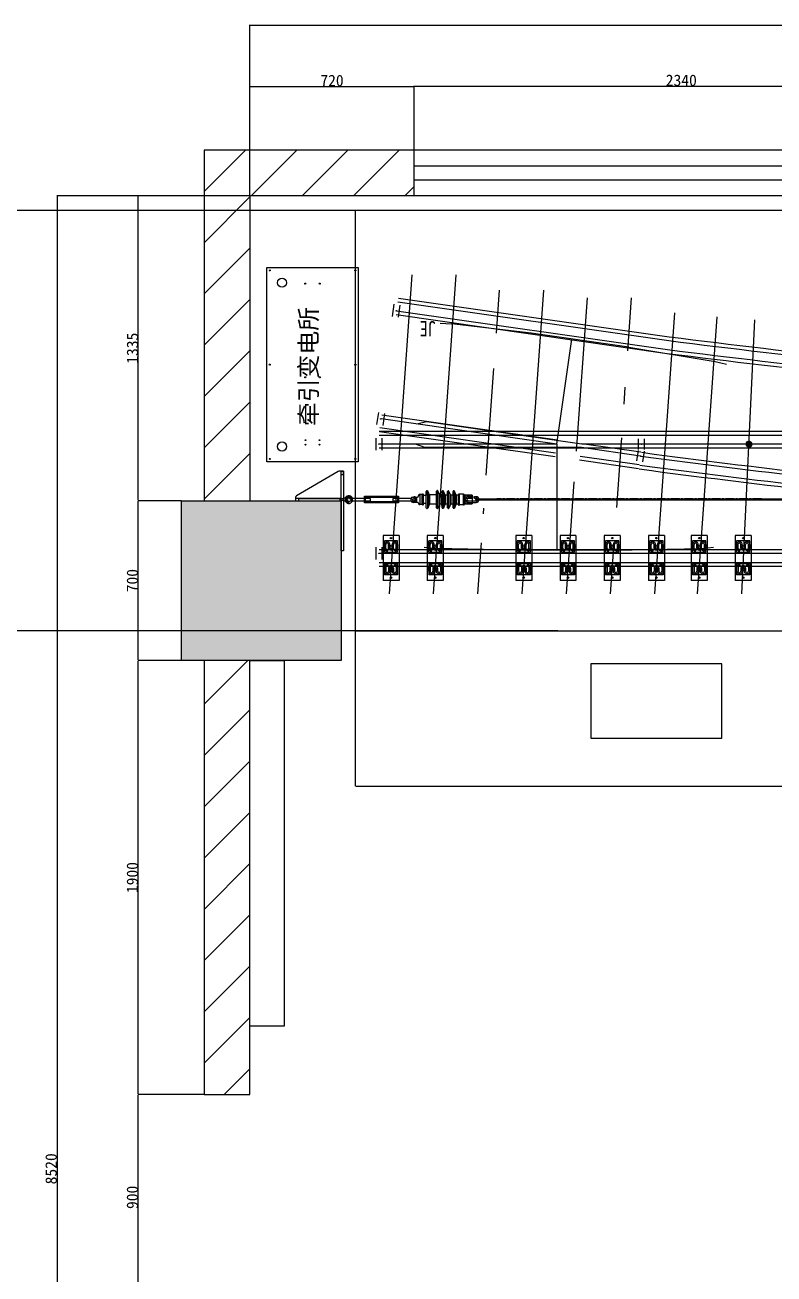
# Model space of a CAD drawing. Header units: millimetres. Extents: x 25083 to 52777, y 24772 to 45779.
# Drawn here: x 28232 to 31513, y 30313 to 35781 of the extents above; entities that cross this region are included whole.
import ezdxf

# ---------------------------------------------------------------- set-up
doc = ezdxf.new("R2010")
doc.units = ezdxf.units.MM
doc.linetypes.add('CENTER', pattern=[2, 1.25, -0.25, 0.25, -0.25])
doc.linetypes.add('HIDDEN', pattern=[9.525, 6.35, -3.175])
doc.layers.add('中心线层', color=3, linetype='CENTER', lineweight=25)
for name, color, linetype in [('小车', 7, 'Continuous'), ('粗实线', 1, 'Continuous'), ('英文', 7, 'Continuous')]:
    doc.layers.add(name, color=color, linetype=linetype)
doc.styles.add('aaa-1', font='', dxfattribs={"width": 0.8, "height": 200})
doc.styles.get("Standard").update_dxf_attribs({"font": ''})
doc.styles.add('标准', font='', dxfattribs={"width": 0.667})
doc.styles.get('aaa-1').set_extended_font_data('FangSong_GB2312')
doc.styles.get('Standard').set_extended_font_data('SimSun')
doc.styles.get('标准').set_extended_font_data('FangSong_GB2312')
doc.dimstyles.new('15', dxfattribs={"dimtxt": 15, "dimasz": 10, "dimexe": 2, "dimexo": 1, "dimgap": 1, "dimtad": 1, "dimdsep": 46, "dimtxsty": 'Standard', "dimcen": 2.5, "dimadec": 0, "dimazin": 0, "dimtfac": 1, "dimtmove": 2, "dimatfit": 3, "dimfxl": 1, "dimtolj": 1, "dimarcsym": 0})
doc.dimstyles.new('ISO-25', dxfattribs={"dimtxt": 2.5, "dimasz": 2.5, "dimexe": 1.25, "dimexo": 0.625, "dimtad": 1, "dimtxsty": 'Standard', "dimcen": 2.5, "dimadec": 0, "dimazin": 0, "dimtfac": 1, "dimtmove": 0, "dimatfit": 3, "dimfxl": 1, "dimarcsym": 0})
doc.dimstyles.new('标准', dxfattribs={"dimtxt": 35, "dimasz": 4, "dimexe": 2, "dimexo": 0, "dimtad": 1, "dimdec": 1, "dimzin": 9, "dimdsep": 46, "dimtxsty": '标准', "dimcen": 0, "dimdle": 6, "dimazin": 2, "dimtfac": 1, "dimtdec": 1, "dimtmove": 0, "dimatfit": 3, "dimfxl": 1, "dimtolj": 1, "dimtzin": 0, "dimarcsym": 0})
pattern_1 = [(225, (46330.5398, 35770.5748), (0.74835468, -0.74835468), []), (315, (46330.5398, 35770.5748), (0.74835468, 0.74835468), [])]

# ---------------------------------------------------------------- blocks, each defined once
blk = doc.blocks.new('A$C6E4F4F8B')
for p, q in [((0, 70), (197.2, 70)), ((0, 70), (0, 0)), ((40.2, 63.8), (57.5, 63.8)), ((57.5, 57.8), (40.2, 57.8)), ((62.1, 63.9), (62.1, 6.1)), ((135.1, 63.9), (135.1, 6.1)), ((157, 63.8), (139.7, 63.8)), ((139.7, 57.8), (157, 57.8)), ((197.2, 70), (197.2, 0)), ((0, 0), (197.2, 0)), ((54.1, 45.5), (40.2, 45.5)), ((54.1, 39.5), (40.2, 39.5)), ((54.1, 30.5), (40.2, 30.5)), ((54.1, 24.5), (40.2, 24.5)), ((57.5, 12.2), (40.2, 12.2)), ((40.2, 6.2), (57.5, 6.2)), ((62.5, 52.8), (62.5, 49.6)), ((68.5, 49.6), (62.5, 49.6)), ((62.5, 17.2), (62.5, 20.4)), ((68.5, 20.4), (62.5, 20.4)), ((68.5, 52.8), (68.5, 49.6)), ((68.5, 17.2), (68.5, 20.4)), ((128.7, 52.8), (128.7, 49.6)), ((128.7, 49.6), (134.7, 49.6)), ((128.7, 17.2), (128.7, 20.4)), ((128.7, 20.4), (134.7, 20.4)), ((134.7, 52.8), (134.7, 49.6)), ((134.7, 17.2), (134.7, 20.4)), ((139.7, 12.2), (157, 12.2)), ((157, 6.2), (139.7, 6.2)), ((143.1, 45.5), (157, 45.5)), ((143.1, 39.5), (157, 39.5)), ((143.1, 30.5), (157, 30.5)), ((143.1, 24.5), (157, 24.5))]:
    blk.add_line(p, q)
at = {"color": 1}
for p, q in [((64, 63.9), (24, 63.9)), ((24, 63.9), (24, 6.1)), ((74, 63.9), (24, 63.9)), ((24, 63.9), (24, 6.1)), ((123.2, 63.9), (173.2, 63.9)), ((133.2, 63.9), (173.2, 63.9)), ((173.2, 63.9), (173.2, 6.1)), ((173.2, 63.9), (173.2, 6.1)), ((64, 6.1), (24, 6.1)), ((74, 6.1), (24, 6.1)), ((123.2, 6.1), (173.2, 6.1)), ((133.2, 6.1), (173.2, 6.1))]:
    blk.add_line(p, q, dxfattribs=at)
at = {"color": 6, "ltscale": 15}
for p, q in [((74, 6.1), (74, 63.9)), ((123.2, 6.1), (123.2, 63.9))]:
    blk.add_line(p, q, dxfattribs=at)
for centre in [(12, 34.9), (185.2, 34.9), (185.2, 34.9)]:
    blk.add_circle(centre, 3.25)
for centre in [(47.3, 35), (47.3, 35), (149.9, 35), (149.9, 35)]:
    blk.add_circle(centre, 4.1, dxfattribs=at)
for centre, radius, start, end in [((39.8, 51.7), 12.2, 88.3056, 271.6944), ((39.8, 51.7), 6.16, 86.7014, 273.2986), ((57.5, 52.8), 11, 0, 90), ((57.5, 52.8), 4.97, 0, 90), ((139.7, 52.8), 11, 90, 180), ((139.7, 52.8), 4.97, 90, 180), ((157.4, 51.7), 12.2, 268.3056, 91.6944), ((157.4, 51.7), 6.16, 266.7014, 93.2986), ((39.8, 18.3), 12.2, 88.3056, 271.6944), ((39.8, 18.3), 6.16, 86.7014, 273.2986), ((54.1, 35), 4.5, 270, 90), ((57.5, 17.2), 11, 270, 0), ((57.5, 17.2), 4.97, 270, 0), ((139.7, 17.2), 11, 180, 270), ((139.7, 17.2), 4.97, 180, 270), ((143.1, 35), 4.5, 90, 270), ((157.4, 18.3), 12.2, 268.3056, 91.6944), ((157.4, 18.3), 6.16, 266.7014, 93.2986)]:
    blk.add_arc(centre, radius, start, end)
at = {"ltscale": 15}
for centre, start, end in [((54.1, 35), 270, 90), ((143.1, 35), 90, 270)]:
    blk.add_arc(centre, 10.5, start, end, dxfattribs=at)
blk = doc.blocks.new('*D725')
at = {"color": 0, "lineweight": -2}
for p, q in [((61615, 16426.9), (60769.9, 16426.9)), ((60771.2, 16424.4), (60771.2, 7909.4)), ((61615, 7906.9), (60769.9, 7906.9))]:
    blk.add_line(p, q, dxfattribs=at)
at = {"color": 0}
for points in [[(60771.6, 16424.4), (60770.8, 16424.4), (60771.2, 16426.9)], [(60770.8, 7909.4), (60771.6, 7909.4), (60771.2, 7906.9)]]:
    blk.add_solid(points, dxfattribs=at)
at = {"layer": 'DEFPOINTS', "color": 0}
for p in [(61615.6, 16426.9), (60771.2, 7906.9), (61615.6, 7906.9)]:
    blk.add_point(p, dxfattribs=at)
at = {"color": 0, "insert": (60745.3, 12166.9), "char_height": 50, "attachment_point": 5, "rotation": 90}
blk.add_mtext('8520', dxfattribs=at)
blk = doc.blocks.new('*D727')
at = {"color": 0, "lineweight": -2}
for p, q in [((61415, 12491.9), (61125.8, 12491.9)), ((61127.1, 11594.4), (61127.1, 12489.4)), ((61415, 11591.9), (61125.8, 11591.9))]:
    blk.add_line(p, q, dxfattribs=at)
at = {"color": 0}
for points in [[(61127.5, 12489.4), (61126.7, 12489.4), (61127.1, 12491.9)], [(61126.7, 11594.4), (61127.5, 11594.4), (61127.1, 11591.9)]]:
    blk.add_solid(points, dxfattribs=at)
at = {"layer": 'DEFPOINTS', "color": 0}
for p in [(61127.1, 12491.9), (61415.6, 12491.9), (61415.6, 11591.9)]:
    blk.add_point(p, dxfattribs=at)
at = {"color": 0, "insert": (61101.2, 12041.9), "char_height": 50, "attachment_point": 5, "rotation": 90}
blk.add_mtext('900', dxfattribs=at)
blk = doc.blocks.new('*D728')
at = {"color": 0, "lineweight": -2}
for p, q in [((61415, 14391.9), (61125.8, 14391.9)), ((61127.1, 12494.4), (61127.1, 14389.4)), ((61415, 12491.9), (61125.8, 12491.9))]:
    blk.add_line(p, q, dxfattribs=at)
at = {"color": 0}
for points in [[(61127.5, 14389.4), (61126.7, 14389.4), (61127.1, 14391.9)], [(61126.7, 12494.4), (61127.5, 12494.4), (61127.1, 12491.9)]]:
    blk.add_solid(points, dxfattribs=at)
at = {"layer": 'DEFPOINTS', "color": 0}
for p in [(61127.1, 14391.9), (61415.6, 14391.9), (61415.6, 12491.9)]:
    blk.add_point(p, dxfattribs=at)
at = {"color": 0, "insert": (61101.2, 13441.9), "char_height": 50, "attachment_point": 5, "rotation": 90}
blk.add_mtext('1900', dxfattribs=at)
blk = doc.blocks.new('*D729')
at = {"color": 0, "lineweight": -2}
for p, q in [((61315, 15091.9), (61125.8, 15091.9)), ((61127.1, 14394.4), (61127.1, 15089.4)), ((61315, 14391.9), (61125.8, 14391.9))]:
    blk.add_line(p, q, dxfattribs=at)
at = {"color": 0}
for points in [[(61127.5, 15089.4), (61126.7, 15089.4), (61127.1, 15091.9)], [(61126.7, 14394.4), (61127.5, 14394.4), (61127.1, 14391.9)]]:
    blk.add_solid(points, dxfattribs=at)
at = {"layer": 'DEFPOINTS', "color": 0}
for p in [(61127.1, 15091.9), (61315.6, 15091.9), (61315.6, 14391.9)]:
    blk.add_point(p, dxfattribs=at)
at = {"color": 0, "insert": (61101.2, 14741.9), "char_height": 50, "attachment_point": 5, "rotation": 90}
blk.add_mtext('700', dxfattribs=at)
blk = doc.blocks.new('*D730')
at = {"color": 0, "lineweight": -2}
for p, q in [((61415, 16426.9), (61125.8, 16426.9)), ((61127.1, 15094.4), (61127.1, 16424.4)), ((61315, 15091.9), (61125.8, 15091.9))]:
    blk.add_line(p, q, dxfattribs=at)
at = {"color": 0}
for points in [[(61127.5, 16424.4), (61126.7, 16424.4), (61127.1, 16426.9)], [(61126.7, 15094.4), (61127.5, 15094.4), (61127.1, 15091.9)]]:
    blk.add_solid(points, dxfattribs=at)
at = {"layer": 'DEFPOINTS', "color": 0}
for p in [(61127.1, 16426.9), (61415.6, 16426.9), (61315.6, 15091.9)]:
    blk.add_point(p, dxfattribs=at)
at = {"color": 0, "insert": (61101.5, 15759.4), "char_height": 50, "attachment_point": 5, "rotation": 90}
blk.add_mtext('1335', dxfattribs=at)
blk = doc.blocks.new('*D731')
at = {"color": 0, "lineweight": -2}
for p, q in [((61615.6, 16427.5), (61615.6, 17174.5)), ((61618.1, 17173.3), (73543.1, 17173.3)), ((73545.6, 16427.5), (73545.6, 17174.5))]:
    blk.add_line(p, q, dxfattribs=at)
at = {"color": 0}
for points in [[(61618.1, 17173.7), (61618.1, 17172.9), (61615.6, 17173.3)], [(73543.1, 17172.9), (73543.1, 17173.7), (73545.6, 17173.3)]]:
    blk.add_solid(points, dxfattribs=at)
at = {"layer": 'DEFPOINTS', "color": 0}
for p in [(73545.6, 17173.3), (61615.6, 16426.9), (73545.6, 16426.9)]:
    blk.add_point(p, dxfattribs=at)
at = {"color": 0, "insert": (67580.6, 17199.2), "char_height": 50, "attachment_point": 5}
blk.add_mtext('11930', dxfattribs=at)
blk = doc.blocks.new('*D732')
at = {"color": 0, "lineweight": -2}
for p, q in [((61615.6, 16627.5), (61615.6, 16906.2)), ((61618.1, 16904.9), (62333.1, 16904.9)), ((62335.6, 16627.5), (62335.6, 16906.2))]:
    blk.add_line(p, q, dxfattribs=at)
at = {"color": 0}
for points in [[(61618.1, 16905.4), (61618.1, 16904.5), (61615.6, 16904.9)], [(62333.1, 16904.5), (62333.1, 16905.4), (62335.6, 16904.9)]]:
    blk.add_solid(points, dxfattribs=at)
at = {"layer": 'DEFPOINTS', "color": 0}
for p in [(62335.6, 16904.9), (61615.6, 16626.9), (62335.6, 16626.9)]:
    blk.add_point(p, dxfattribs=at)
at = {"color": 0, "insert": (61975.6, 16930.9), "char_height": 50, "attachment_point": 5}
blk.add_mtext('720', dxfattribs=at)
blk = doc.blocks.new('*D733')
at = {"color": 0, "lineweight": -2}
for p, q in [((62335.6, 16627.5), (62335.6, 16907.4)), ((62338.1, 16906.2), (64673.1, 16906.2)), ((64675.6, 16627.5), (64675.6, 16907.4))]:
    blk.add_line(p, q, dxfattribs=at)
at = {"color": 0}
for points in [[(62338.1, 16906.6), (62338.1, 16905.8), (62335.6, 16906.2)], [(64673.1, 16905.8), (64673.1, 16906.6), (64675.6, 16906.2)]]:
    blk.add_solid(points, dxfattribs=at)
at = {"layer": 'DEFPOINTS', "color": 0}
for p in [(64675.6, 16906.2), (62335.6, 16626.9), (64675.6, 16626.9)]:
    blk.add_point(p, dxfattribs=at)
at = {"color": 0, "insert": (63505.6, 16932.1), "char_height": 50, "attachment_point": 5}
blk.add_mtext('2340', dxfattribs=at)
blk = doc.blocks.new('*D925')
at = {"color": 0, "lineweight": -2}
for p, q in [((29677.9, 34881.7), (29677.9, 32448.3)), ((40733, 34757.6), (40733, 32448.3)), ((29680.4, 32449.5), (40730.5, 32449.5))]:
    blk.add_line(p, q, dxfattribs=at)
at = {"color": 0}
for points in [[(29680.4, 32450), (29680.4, 32449.1), (29677.9, 32449.5)], [(40730.5, 32449.1), (40730.5, 32450), (40733, 32449.5)]]:
    blk.add_solid(points, dxfattribs=at)
at = {"layer": 'DEFPOINTS', "color": 0}
for p in [(29677.9, 34882.3), (40733, 34758.3), (40733, 32449.5)]:
    blk.add_point(p, dxfattribs=at)
at = {"color": 0, "insert": (35205.4, 32451.6), "char_height": 2.5, "attachment_point": 5}
blk.add_mtext('11055,15', dxfattribs=at)
blk = doc.blocks.new('*D926')
at = {"color": 0, "lineweight": -2}
for p, q in [((30565.9, 34969.1), (28030.7, 34969.1)), ((28031.9, 33131.3), (28031.9, 34966.6)), ((30565.9, 33128.8), (28030.7, 33128.8))]:
    blk.add_line(p, q, dxfattribs=at)
at = {"color": 0}
for points in [[(28032.3, 34966.6), (28031.5, 34966.6), (28031.9, 34969.1)], [(28031.5, 33131.3), (28032.3, 33131.3), (28031.9, 33128.8)]]:
    blk.add_solid(points, dxfattribs=at)
at = {"layer": 'DEFPOINTS', "color": 0}
for p in [(28031.9, 34969.1), (30566.5, 34969.1), (30566.5, 33128.8)]:
    blk.add_point(p, dxfattribs=at)
at = {"color": 0, "insert": (28029.8, 34048.9), "char_height": 2.5, "attachment_point": 5, "rotation": 90}
blk.add_mtext('1840,3', dxfattribs=at)
blk = doc.blocks.new('*D468')
at = {"layer": 'DEFPOINTS', "color": 0}
for p in [(36374.4, 116811.7), (36394.7, 116814.5), (36378.6, 116781.9)]:
    blk.add_point(p, dxfattribs=at)
at = {"layer": '小车', "color": 0, "lineweight": -2}
for p, q in [((36394.7, 116814.5), (36388.8, 116857.1)), ((36374.4, 116811.7), (36396.7, 116814.8)), ((36398.3, 116788.7), (36395.3, 116810.5)), ((36378.6, 116781.9), (36400.8, 116785))]:
    blk.add_line(p, q, dxfattribs=at)
at = {"layer": '小车', "color": 0}
for points in [[(36395.9, 116810.6), (36394.6, 116810.4), (36394.7, 116814.5)], [(36399, 116788.8), (36397.7, 116788.6), (36398.9, 116784.8)]]:
    blk.add_solid(points, dxfattribs=at)
at = {"layer": '小车', "color": 0, "insert": (36409.4, 116840.3), "char_height": 35, "attachment_point": 5, "rotation": 277.9254, "style": '标准'}
blk.add_mtext('\\A1;30', dxfattribs=at)
blk = doc.blocks.new('*D469')
at = {"layer": 'DEFPOINTS', "color": 0}
for p in [(36061.2, 116692.2), (36180, 116685.4), (36180, 116527)]:
    blk.add_point(p, dxfattribs=at)
at = {"layer": '小车', "color": 0, "linetype": 'Continuous', "lineweight": -2}
for p, q in [((36061.2, 116691.2), (36061.2, 116525)), ((36180, 116684.4), (36180, 116525)), ((36071.2, 116527), (36084.2, 116527)), ((36170, 116527), (36146.4, 116527))]:
    blk.add_line(p, q, dxfattribs=at)
at = {"layer": '小车', "color": 0}
for points in [[(36071.2, 116528.7), (36071.2, 116525.4), (36061.2, 116527)], [(36170, 116528.7), (36170, 116525.4), (36180, 116527)]]:
    blk.add_solid(points, dxfattribs=at)
at = {"layer": '小车', "color": 0, "insert": (36115.3, 116527), "char_height": 15, "attachment_point": 5}
blk.add_mtext('\\A1;118.85', dxfattribs=at)
blk = doc.blocks.new('*D470')
at = {"layer": 'DEFPOINTS', "color": 0}
for p in [(36180, 116639.3), (36197.5, 116639.3), (36197.5, 116438.3)]:
    blk.add_point(p, dxfattribs=at)
at = {"layer": '小车', "color": 0, "linetype": 'Continuous', "lineweight": -2}
for p, q in [((36180, 116638.3), (36180, 116436.3)), ((36197.5, 116638.3), (36197.5, 116436.3)), ((36170, 116438.3), (36160, 116438.3)), ((36180, 116438.3), (36197.5, 116438.3)), ((36207.5, 116438.3), (36217.5, 116438.3))]:
    blk.add_line(p, q, dxfattribs=at)
at = {"layer": '小车', "color": 0}
for points in [[(36170, 116439.9), (36170, 116436.6), (36180, 116438.3)], [(36207.5, 116439.9), (36207.5, 116436.6), (36197.5, 116438.3)]]:
    blk.add_solid(points, dxfattribs=at)
at = {"layer": '小车', "color": 0, "insert": (36193.7, 116438.3), "char_height": 15, "attachment_point": 5}
blk.add_mtext('\\A1;17.5', dxfattribs=at)
blk = doc.blocks.new('*D471')
at = {"layer": 'DEFPOINTS', "color": 0}
for p in [(37119.2, 116894.7), (37119.2, 116859.8), (37149.2, 116859.8)]:
    blk.add_point(p, dxfattribs=at)
at = {"layer": '小车', "color": 0, "linetype": 'Continuous', "lineweight": -2}
for p, q in [((37119.2, 116860.8), (37119.2, 116896.7)), ((37139.2, 116894.7), (37129.2, 116894.7)), ((37149.2, 116860.8), (37149.2, 116896.7))]:
    blk.add_line(p, q, dxfattribs=at)
at = {"layer": '小车', "color": 0}
for points in [[(37129.2, 116896.4), (37129.2, 116893), (37119.2, 116894.7)], [(37139.2, 116896.4), (37139.2, 116893), (37149.2, 116894.7)]]:
    blk.add_solid(points, dxfattribs=at)
at = {"layer": '小车', "color": 0, "insert": (37185.1, 116894.7), "char_height": 15, "attachment_point": 5}
blk.add_mtext('\\A1;29.96', dxfattribs=at)
blk = doc.blocks.new('*D472')
at = {"layer": 'DEFPOINTS', "color": 0}
for p in [(36500.2, 116654.2), (36501.2, 116657.1), (36536.6, 116645.2)]:
    blk.add_point(p, dxfattribs=at)
at = {"layer": '小车', "color": 0, "linetype": 'Continuous', "lineweight": -2}
for p, q in [((36501.2, 116653.9), (36537.6, 116641.7)), ((36502.1, 116656.7), (36538.5, 116644.6)), ((36535.7, 116642.4), (36536.6, 116645.2)), ((36539.8, 116654.7), (36543, 116664.2)), ((36532.5, 116632.9), (36529.3, 116623.4))]:
    blk.add_line(p, q, dxfattribs=at)
at = {"layer": '小车', "color": 0}
for points in [[(36530.9, 116633.4), (36534.1, 116632.3), (36535.7, 116642.4)], [(36538.2, 116655.2), (36541.4, 116654.2), (36536.6, 116645.2)]]:
    blk.add_solid(points, dxfattribs=at)
at = {"layer": '小车', "color": 0, "insert": (36529.6, 116624.3), "char_height": 15, "attachment_point": 5, "rotation": 71.5322}
blk.add_mtext('\\A1;3.02', dxfattribs=at)
blk = doc.blocks.new('*D473')
at = {"layer": 'DEFPOINTS', "color": 0}
for p in [(37237.6, 116743.9), (37258.5, 116743.9), (37258.5, 116721.1)]:
    blk.add_point(p, dxfattribs=at)
at = {"layer": '小车', "color": 0, "linetype": 'Continuous', "lineweight": -2}
for p, q in [((37227.6, 116721.1), (37217.6, 116721.1)), ((37237.6, 116742.9), (37237.6, 116719.1)), ((37237.6, 116721.1), (37258.5, 116721.1)), ((37258.5, 116742.9), (37258.5, 116719.1)), ((37268.5, 116721.1), (37278.5, 116721.1))]:
    blk.add_line(p, q, dxfattribs=at)
at = {"layer": '小车', "color": 0}
for points in [[(37227.6, 116722.8), (37227.6, 116719.5), (37237.6, 116721.1)], [(37268.5, 116722.8), (37268.5, 116719.5), (37258.5, 116721.1)]]:
    blk.add_solid(points, dxfattribs=at)
at = {"layer": '小车', "color": 0, "insert": (37288, 116721.1), "char_height": 15, "attachment_point": 5}
blk.add_mtext('\\A1;20.86', dxfattribs=at)
blk = doc.blocks.new('zw$C7B2')
at = {"color": 2, "linetype": 'Continuous', "lineweight": 25}
for p, q in [((32.1, 56.5), (32.1, 55.2)), ((48.1, 61.5), (37, 61.5)), ((37, 61.5), (37, 16.9)), ((48.1, 61.5), (48.1, 61.5)), ((48.1, 39.1), (48.1, 61.5)), ((48.1, 39.1), (48.1, 61.5)), ((53.1, 39.1), (53.1, 61.5)), ((65.5, 56.8), (53.1, 56.8)), ((65.5, 75), (65.5, 56.8)), ((65.5, 39.1), (65.5, 75)), ((65.5, 39.1), (65.5, 56.8)), ((78.3, 61.4), (71.9, 76.8)), ((71.9, 39.1), (71.9, 76.8)), ((78.3, 39.1), (78.3, 61.4)), ((110.5, 59.5), (81.3, 59.4)), ((81.3, 39.1), (81.3, 59.4)), ((110.6, 75.2), (110.5, 59.5)), ((110.5, 39.1), (110.5, 59.5)), ((110.6, 39.1), (110.6, 75.2)), ((123.4, 61.7), (116.9, 77.1)), ((116.9, 39.1), (116.9, 77.1)), ((123.4, 39.1), (123.4, 61.7)), ((134.6, 59.7), (126.3, 59.6)), ((126.3, 39.1), (126.3, 59.6)), ((134.7, 74.6), (134.6, 59)), ((134.6, 39.1), (134.6, 59)), ((134.7, 39.1), (134.7, 74.6)), ((147.5, 61), (141, 76.4)), ((141, 39.1), (141, 76.4)), ((147.5, 39.1), (147.5, 61)), ((158.8, 59), (150.5, 58.9)), ((150.5, 39.1), (150.5, 58.9)), ((158.8, 74.6), (158.8, 59)), ((158.8, 39.1), (158.8, 74.6)), ((158.8, 39.1), (158.8, 59)), ((171.6, 61.1), (165.2, 76.5)), ((165.2, 39.1), (165.2, 76.5)), ((171.6, 39.1), (171.6, 61.1)), ((182.9, 59.1), (174.6, 59)), ((174.6, 39.1), (174.6, 59)), ((182.9, 74.9), (182.9, 59)), ((182.9, 39.1), (182.9, 74.9)), ((183, 74.6), (182.9, 59.1)), ((182.9, 39.2), (182.9, 74.5)), ((182.9, 39.1), (182.9, 59.1)), ((182.9, 39.1), (182.9, 59)), ((183, 39.1), (183, 74.6)), ((195.7, 61), (189.2, 76.4)), ((189.2, 39.2), (189.2, 76.4)), ((195.7, 39.2), (195.7, 61)), ((206.3, 58.9), (198.7, 58.9)), ((198.7, 39.2), (198.7, 58.9)), ((206.3, 39.2), (206.3, 61.9)), ((229.5, 62.4), (211.2, 62.4)), ((211.2, 39.2), (211.2, 62.4)), ((229.5, 39.2), (229.5, 62.4)), ((233.9, 39.2), (233.9, 59.8)), ((267.2, 58.5), (236.1, 58.5)), ((236.1, 39.2), (236.1, 58.5)), ((32.1, 23.2), (32.1, 21.7)), ((48.1, 16.9), (37, 16.9)), ((48.1, 16.7), (48.1, 39.1)), ((48.1, 16.7), (48.1, 39.1)), ((48.1, 16.9), (48.1, 16.9)), ((53.1, 16.7), (53.1, 39.1)), ((65.5, 21.5), (53.1, 21.5)), ((65.5, 3.2), (65.5, 39.1)), ((65.5, 21.3), (65.5, 39.1)), ((65.5, 3.4), (65.5, 21.5)), ((71.9, 1.3), (71.9, 39.1)), ((78.3, 16.9), (71.9, 1.5)), ((78.3, 16.7), (78.3, 39.1)), ((81.3, 18.8), (81.3, 39.1)), ((110.5, 18.8), (81.3, 19)), ((110.5, 18.6), (110.5, 39.1)), ((110.6, 3.1), (110.5, 18.8)), ((110.6, 2.9), (110.6, 39.1)), ((116.9, 1.1), (116.9, 39.1)), ((123.4, 16.6), (116.9, 1.3)), ((123.4, 16.4), (123.4, 39.1)), ((126.3, 18.5), (126.3, 39.1)), ((134.6, 18.7), (126.3, 18.7)), ((134.6, 19.2), (134.6, 39.1)), ((134.7, 3.8), (134.6, 19.4)), ((134.7, 3.6), (134.7, 39.1)), ((141, 1.8), (141, 39.1)), ((147.5, 17.3), (141, 2)), ((147.5, 17.1), (147.5, 39.1)), ((150.5, 19.2), (150.5, 39.1)), ((158.8, 19.4), (150.5, 19.4)), ((158.8, 3.5), (158.8, 39.1)), ((158.8, 19.2), (158.8, 39.1)), ((158.8, 3.7), (158.8, 19.4)), ((165.2, 1.7), (165.2, 39.1)), ((171.6, 17.3), (165.2, 1.9)), ((171.6, 17.1), (171.6, 39.1)), ((174.6, 19.1), (174.6, 39.1)), ((182.9, 19.3), (174.6, 19.3)), ((182.9, 3.8), (182.9, 39.2)), ((182.9, 3.2), (182.9, 39.1)), ((182.9, 19.1), (182.9, 39.1)), ((182.9, 19.1), (182.9, 39.1)), ((182.9, 3.4), (182.9, 19.3)), ((183, 3.7), (182.9, 19.3)), ((183, 3.5), (183, 39.1)), ((189.2, 2), (189.2, 39.2)), ((195.7, 17.4), (189.2, 2)), ((195.7, 17.4), (195.7, 39.2)), ((198.7, 19.5), (198.7, 39.2)), ((206.3, 19.5), (198.7, 19.5)), ((206.3, 16.5), (206.3, 39.2)), ((211.2, 15.9), (211.2, 39.2)), ((229.5, 16), (211.2, 15.9)), ((229.5, 16), (229.5, 39.2)), ((233.9, 18.6), (233.9, 39.2)), ((236.1, 19.9), (236.1, 39.2)), ((236.1, 19.9), (267.2, 19.9))]:
    blk.add_line(p, q, dxfattribs=at)
at = {"color": 2, "linetype": 'HIDDEN', "lineweight": 18}
for p, q in [((81.3, 59.4), (81.3, 18.8)), ((126.3, 59.6), (126.3, 18.5)), ((150.5, 58.9), (150.5, 19.2)), ((174.6, 59), (174.6, 19.1)), ((182.9, 58.9), (182.9, 74.5)), ((182.9, 39.2), (182.9, 58.9)), ((182.9, 58.9), (182.9, 58.9)), ((198.7, 58.9), (198.7, 19.5)), ((229.5, 62.4), (229.5, 16)), ((233.9, 59.8), (233.9, 18.6)), ((267.2, 56.5), (234.6, 56.5)), ((234.6, 56.5), (234.6, 21.9)), ((236.1, 58.5), (236.1, 19.9)), ((182.9, 19.4), (182.9, 39.2)), ((182.9, 19.4), (182.9, 3.8)), ((182.9, 19.4), (182.9, 19.4)), ((267.2, 54.2), (234.6, 54.2)), ((234.6, 24.2), (267.2, 24.2)), ((234.6, 21.9), (267.2, 21.9))]:
    blk.add_line(p, q, dxfattribs=at)
at = {"color": 2}
for p, q in [((267.2, 58.5), (267.2, 19.9)), ((0, 33.2), (0, 45.2)), ((5, 50.2), (27.1, 50.2)), ((5, 28.2), (27.1, 28.2))]:
    blk.add_line(p, q, dxfattribs=at)
at = {"color": 2, "linetype": 'HIDDEN', "lineweight": 18}
for points in [[(246.2, 58.5), (255.2, 58.5), (255.2, 54.2), (246.2, 54.2)], [(246.2, 24.2), (255.2, 24.2), (255.2, 19.9), (246.2, 19.9)]]:
    blk.add_lwpolyline(points, close=True, dxfattribs=at)
at = {"color": 2}
blk.add_circle((12, 39.2), 4.5, dxfattribs=at)
at = {"color": 2, "lineweight": 25}
for centre, start, end in [((27.1, 55.2), 270, 359.8482), ((27.1, 23.2), 0.1518, 90)]:
    blk.add_arc(centre, 5, start, end, dxfattribs=at)
at = {"color": 2, "linetype": 'Continuous', "lineweight": 25}
for centre, radius, start, end in [((37, 56.5), 5, 89.8484, 180), ((50.6, 60.5), 2.7, 22.117, 157.5798), ((69.1, 74.5), 3.62, 40.5064, 172.1352), ((81.3, 62.4), 3.09, 198.9511, 270.3557), ((114.1, 74.7), 3.62, 40.5064, 172.1352), ((126.3, 62.7), 3.09, 198.9511, 270.3557), ((138.3, 74.1), 3.62, 40.5064, 172.1352), ((150.4, 62), 3.09, 198.9511, 270.3557), ((162.4, 74.1), 3.62, 40.5064, 172.1352), ((174.6, 62.1), 3.09, 198.9511, 270.3557), ((186.5, 74), 3.62, 40.5064, 172.1352), ((198.6, 62), 3.09, 198.9511, 270.3557), ((208.9, 60.8), 2.78, 35.6052, 157.5564), ((229.4, 57.2), 5.15, 29.7055, 89.6694), ((236.2, 61.1), 2.57, 209.7055, 269.8251), ((37, 21.9), 5, 180, 270.1516), ((50.6, 17.9), 2.7, 202.4202, 337.883), ((69.1, 3.9), 3.62, 187.8648, 319.4936), ((81.3, 15.9), 3.09, 89.6443, 161.0489), ((114.1, 3.6), 3.62, 187.8648, 319.4936), ((126.3, 15.6), 3.09, 89.6443, 161.0489), ((138.3, 4.3), 3.62, 187.8648, 319.4936), ((150.4, 16.3), 3.09, 89.6443, 161.0489), ((162.4, 4.2), 3.62, 187.8648, 319.4936), ((174.6, 16.3), 3.09, 89.6443, 161.0489), ((186.5, 4.3), 3.62, 187.8648, 319.4936), ((198.6, 16.4), 3.09, 89.6443, 161.0489), ((208.9, 17.5), 2.78, 202.4436, 324.3948), ((229.4, 21.1), 5.15, 270.3306, 330.2945), ((236.2, 17.3), 2.57, 90.1749, 150.2945)]:
    blk.add_arc(centre, radius, start, end, dxfattribs=at)
at = {"color": 2}
for centre, start, end in [((5, 45.2), 90, 180), ((5, 33.2), 180, 270)]:
    blk.add_arc(centre, 5, start, end, dxfattribs=at)
blk = doc.blocks.new('zw$C1B6')
for p, q in [((12.5, 7.5), (12.5, 2.5)), ((20, 15), (20, 15)), ((105, 20), (24, 20)), ((25, 10), (105, 10)), ((25, 10), (25, 10)), ((105, 20), (105, 10)), ((285, 20), (205, 20)), ((205, 20), (205, 10)), ((205, 10), (286, 10)), ((285, 20), (285, 20)), ((290, 15), (290, 15)), ((297.5, 22.5), (297.5, 27.5))]:
    blk.add_line(p, q)
for points in [[(80, 30), (230, 30), (230, 0), (80, 0)], [(85, 25), (225, 25), (225, 5), (85, 5)]]:
    blk.add_lwpolyline(points, close=True)
for centre, radius, start, end in [((12.5, 15), 12.5, 23.5782, 270), ((12.5, 15), 12.5, 23.5782, 270), ((12.5, 15), 7.5, 0, 270), ((12.5, 15), 7.5, 0, 270), ((25, 15), 5, 180, 270), ((285, 15), 5, 0, 90), ((297.5, 15), 12.5, 203.5782, 90), ((297.5, 15), 12.5, 203.5782, 90), ((297.5, 15), 7.5, 180, 90), ((297.5, 15), 7.5, 180, 90)]:
    blk.add_arc(centre, radius, start, end)
blk = doc.blocks.new('zw$9587')
at = {"color": 1}
for p, q in [((0, 46), (0, 12.5)), ((6, 12.5), (6, 46)), ((19, 46), (19, 29)), ((19, 29), (25, 29)), ((25, 46), (25, 29))]:
    blk.add_line(p, q, dxfattribs=at)
for points in [[(17.5, 20), (26.5, 20), (26.5, 12.5), (17.5, 12.5)], [(18.25, 44), (25.75, 44), (25.75, 29), (18.25, 29)]]:
    blk.add_lwpolyline(points, close=True, dxfattribs=at)
for centre, radius, start, end in [((12.5, 46), 12.5, 0, 180), ((12.5, 12.5), 12.5, 180, 0), ((12.5, 46), 6.5, 0, 180), ((12.5, 12.5), 6.5, 180, 0)]:
    blk.add_arc(centre, radius, start, end, dxfattribs=at)
blk = doc.blocks.new('zw$DE36')
at = {"color": 2}
for points in [[(9.5, 22), (24.5, 22), (24.5, 14), (9.5, 14)], [(13, 14), (21, 14), (21, 0), (13, 0)]]:
    blk.add_lwpolyline(points, close=True, dxfattribs=at)
blk.add_circle((17, 37.3), 10, dxfattribs=at)
blk.add_arc((17, 37.3), 17, 296.179, 243.821, dxfattribs=at)
blk = doc.blocks.new('zw$3DE')
at = {"color": 3}
blk.add_lwpolyline([(0, 220), (15, 220), (15, 230), (200, 230), (200, 335), (210, 335), (210, 350), (200, 350), (193.1, 350, 0.150024), (187.5, 348.3), (4.4, 242, 0.27421), (0, 234.7), (0, 230)], format="xyb", close=True, dxfattribs=at)
at = {"color": 1}
blk.add_lwpolyline([(200, 350), (210, 350), (210, 0), (200, 0)], close=True, dxfattribs=at)
at = {"color": 6}
blk.add_lwpolyline([(0, 220), (200, 220), (200, 230), (0, 230)], close=True, dxfattribs=at)
at = {"color": 1, "rotation": 270}
blk.add_blockref('zw$DE36', (196, 242), dxfattribs=at)
blk = doc.blocks.new('zw$AA32')
at = {"color": 6}
for points in [[(791.3, 227.5), (10738.7, 227.5)], [(10738.7, 222.5), (791.3, 222.5)]]:
    blk.add_lwpolyline(points, dxfattribs=at)
blk.add_circle((791.3, 225), 2.5, dxfattribs=at)
at = {"color": 1}
for name, p in [('zw$3DE', (0, 0)), ('zw$C1B6', (221.6, 210)), ('zw$C7B2', (507.1, 185.8))]:
    blk.add_blockref(name, p, dxfattribs=at)
at = {"color": 1, "rotation": 90.00000000000001}
blk.add_blockref('zw$9587', (803.8, 212.5), dxfattribs=at)
blk = doc.blocks.new('zw$AE65')
at = {"color": 6}
blk.add_lwpolyline([(0, 400), (850, 400), (850, 0), (0, 0)], close=True, dxfattribs=at)
for centre in [(12.5, 387.5), (425, 387.5), (837.5, 387.5), (12.5, 12.5), (425, 12.5), (837.5, 12.5)]:
    blk.add_circle(centre, 2.25, dxfattribs=at)
blk = doc.blocks.new('zw$41FE')
at = {"color": 6}
for centre, radius in [((66.5, 333.5), 20), ((783.5, 333.5), 20), ((74.5, 230.75), 1.75), ((94.5, 230.75), 1.75), ((369.5, 231.75), 2.25), ((779.5, 231.75), 2.25), ((74.5, 169.25), 1.75), ((94.5, 169.25), 1.75), ((369.5, 168.25), 2.25), ((779.5, 168.25), 2.25)]:
    blk.add_circle(centre, radius, dxfattribs=at)
at = {"color": 2}
blk.add_blockref('zw$AE65', (0, 0), dxfattribs=at)
blk = doc.blocks.new('zw$AEA8')
h = blk.add_hatch()
h.set_pattern_fill('ANSI31', color=256, scale=50, style=0)
h.set_pattern_definition([(45, (-6976.79, 5794.44), (-112.2532, 112.2532), [])])
h.paths.add_polyline_path([(695.653, 7385), (695.653, 8920), (1615.653, 8920), (1615.653, 8720), (895.653, 8720), (895.653, 7385)])
h.paths.add_polyline_path([(3955.653, 8920), (3955.653, 8720), (5690.653, 8720), (5690.653, 8920)])
h.paths.add_polyline_path([(8030.653, 8920), (8030.653, 8720), (9745.653, 8720), (9745.653, 8920)])
h.paths.add_polyline_path([(12085.653, 8920), (13025.653, 8920), (13025.653, 7385), (12825.653, 7385), (12825.653, 8720), (12085.653, 8720)])
h.paths.add_polyline_path([(12525.653, 0), (12525.653, 200), (12825.653, 200), (12825.653, 6685), (13025.653, 6685), (13025.653, 0)])
h.paths.add_polyline_path([(2095.653, 0), (11625.653, 0), (11625.653, 200), (2095.653, 200)])
h.paths.add_polyline_path([(695.653, 0), (1195.653, 0), (1195.653, 200), (895.653, 200), (895.653, 3885), (695.653, 3885)])
h.paths.add_polyline_path([(695.653, 4785), (695.653, 6685), (895.653, 6685), (895.653, 4785)])
blk.add_hatch(color=256).paths.add_polyline_path([(595.653, 6685), (1295.653, 6685), (1295.653, 7385), (595.653, 7385)])
for points in [[(13025.653, 7385), (13025.653, 8920), (695.653, 8920), (695.653, 7385)], [(1615.653, 8720), (1615.653, 8920)], [(1615.653, 8850.961), (3955.653, 8850.961)], [(1615.653, 8789.039), (3955.653, 8789.039)], [(12825.653, 7385), (12825.653, 8720), (895.653, 8720), (895.653, 7385)], [(695.653, 6685), (695.653, 4785), (895.653, 4785), (895.653, 6685)]]:
    blk.add_lwpolyline(points)
for points in [[(595.653, 7385), (1295.653, 7385), (1295.653, 6685), (595.653, 6685)], [(895.653, 6685), (1045.653, 6685), (1045.653, 5085), (895.653, 5085)]]:
    blk.add_lwpolyline(points, close=True)
at = {"color": 6}
for base, p1, p2, picture, middle in [((12825.653, 9466.416), (895.653, 8720), (12825.653, 8720), '*D731', (6860.653, 9492.322)), ((1615.653, 9198.076), (895.653, 8920), (1615.653, 8920), '*D732', (1255.653, 9223.982)), ((3955.653, 9199.326), (1615.653, 8920), (3955.653, 8920), '*D733', (2785.653, 9225.232))]:
    dim = blk.add_linear_dim(base=base, p1=p1, p2=p2, dimstyle='ISO-25', dxfattribs=at)
    dim.commit()
    dim.dimension.update_dxf_attribs({"geometry": picture, "text_midpoint": middle, "insert": (-60719.981, -7706.87)})
for base, p1, p2, picture, middle in [((51.187, 200), (895.653, 8720), (895.653, 200), '*D725', (25.281, 4460)), ((407.113, 8720), (595.653, 7385), (695.653, 8720), '*D730', (381.488, 8052.5)), ((407.113, 7385), (595.653, 6685), (595.653, 7385), '*D729', (381.207, 7035)), ((407.113, 6685), (695.653, 4785), (695.653, 6685), '*D728', (381.207, 5735)), ((407.113, 4785), (695.653, 3885), (695.653, 4785), '*D727', (381.207, 4335))]:
    dim = blk.add_linear_dim(base=base, p1=p1, p2=p2, angle=90, dimstyle='ISO-25', dxfattribs=at)
    dim.commit()
    dim.dimension.update_dxf_attribs({"geometry": picture, "text_midpoint": middle, "insert": (-60719.981, -7706.87)})
blk = doc.blocks.new('A$C1A4175F5')
at = {"layer": '小车'}
for base, p1, p2, picture, middle in [((1151.522, 705.449), (1181.479, 670.531), (1151.522, 670.531), '*D471', (1217.407, 705.449)), ((1290.808, 531.877), (1269.95, 554.67), (1290.808, 554.67), '*D473', (1320.36, 531.877)), ((212.358, 337.78), (93.511, 502.968), (212.358, 496.098), '*D469', (147.619, 337.78)), ((229.857, 249.006), (212.358, 450.073), (229.857, 450.073), '*D470', (225.974, 249.006))]:
    dim = blk.add_linear_dim(base=base, p1=p1, p2=p2, dimstyle='15', override={"dimfxl": 0.18}, dxfattribs=at)
    dim.commit()
    dim.dimension.update_dxf_attribs({"geometry": picture, "text_midpoint": middle, "dimtype": 128, "insert": (-35967.681, -116189.253)})
dim = blk.add_aligned_dim(p1=(410.909, 592.677), p2=(406.768, 622.421), distance=-20.472, dimstyle='标准', dxfattribs=at)
dim.commit()
dim.dimension.update_dxf_attribs({"geometry": '*D468', "text_midpoint": (441.753, 651.042), "insert": (-35967.681, -116189.253)})
dim = blk.add_linear_dim(base=(568.944, 455.969), p1=(532.523, 464.947), p2=(533.48, 467.813), angle=71.53216, dimstyle='15', override={"dimfxl": 0.18}, dxfattribs=at)
dim.commit()
dim.dimension.update_dxf_attribs({"geometry": '*D472', "text_midpoint": (561.948, 435.023), "dimtype": 129, "insert": (-35967.681, -116189.253)})
blk = doc.blocks.new('zw$50CE')
at = {"layer": '小车', "ltscale": 10, "xscale": -1, "rotation": 270}
blk.add_blockref('A$C1A4175F5', (47, 0), dxfattribs=at)

msp = doc.modelspace()

# ---------------------------------------------------------------- hatches: boundary and pattern name
at = {"layer": '英文'}
h = msp.add_hatch(dxfattribs=at)
h.set_pattern_fill('ANSI37', color=256, scale=0.333333, angle=180, style=0)
h.set_pattern_definition(pattern_1)
h.paths.add_polyline_path([(31390.765, 33946.483), (31403.297, 33946.483), (31403.89, 33959, 0.42813579)])
h = msp.add_hatch(dxfattribs=at)
h.set_pattern_fill('ANSI37', color=256, scale=0.333333, angle=180, style=0)
h.set_pattern_definition(pattern_1)
h.paths.add_polyline_path([(31403.297, 33946.483), (31415.829, 33946.483, 0.40042706), (31403.89, 33959)])
h = msp.add_hatch(dxfattribs=at)
h.set_pattern_fill('ANSI37', color=256, scale=0.333333, angle=180, style=0)
h.set_pattern_definition(pattern_1)
h.paths.add_polyline_path([(31402.705, 33933.965), (31403.297, 33946.483), (31390.765, 33946.483, 0.40042706)])
h = msp.add_hatch(dxfattribs=at)
h.set_pattern_fill('ANSI37', color=256, scale=0.333333, angle=180, style=0)
h.set_pattern_definition(pattern_1)
h.paths.add_polyline_path([(31402.705, 33933.965, 0.42813579), (31415.829, 33946.483), (31403.297, 33946.483)])

# ---------------------------------------------------------------- linework, layer by layer
at = {"color": 1}
for p, q in [((29841.428, 34505.661), (29848.971, 34558.459)), ((29867.827, 34501.89), (29875.369, 34554.687)), ((30050.638, 34475.775), (30100.842, 34473.653)), ((30448.409, 34431.746), (30100.842, 34473.653)), ((30877.387, 34370.464), (30448.409, 34431.746)), ((29773.783, 34032.135), (29781.325, 34084.933)), ((30564.293, 33963.064), (29794.442, 34073.042)), ((29800.181, 34028.364), (29807.724, 34081.162)), ((30556.338, 33907.38), (29786.487, 34017.357)), ((30561.924, 33946.483), (29792.073, 34056.46)), ((29990.936, 34043.54), (29948.972, 34034.046)), ((29769.591, 33919.816), (29769.591, 33973.149)), ((29796.257, 33919.816), (29796.257, 33973.149)), ((30919.257, 33923.149), (30919.257, 33969.816)), ((30945.924, 33923.149), (30945.924, 33969.816)), ((30561.924, 33946.483), (29784.257, 33946.483)), ((29982.949, 33931.149), (29942.749, 33946.483)), ((30669.259, 33931.149), (29982.949, 33931.149)), ((30927.546, 33894.252), (30669.259, 33931.149)), ((30931.257, 33946.483), (30670.349, 33946.483)), ((30912.366, 33872.85), (30918.966, 33919.048)), ((34054.393, 33946.483), (30933.924, 33946.483)), ((30938.765, 33869.079), (30945.365, 33915.276)), ((30921.959, 33855.149), (30663.673, 33892.046)), ((29769.63, 33441.483), (29769.63, 33494.816)), ((34057.297, 33468.149), (29784.297, 33468.149)), ((29796.297, 33441.483), (29796.297, 33494.816)), ((29980.924, 33494.816), (30030.924, 33489.816)), ((30380.924, 33482.149), (30030.924, 33489.816)), ((30814.257, 33482.149), (30380.924, 33482.149))]:
    msp.add_line(p, q, dxfattribs=at)
msp.add_line((31372.289, 33291.383), (31429.026, 34490.041))
at = {"ltscale": 15}
for p, q in [((30670.349, 33946.483), (29990.936, 34043.54)), ((29782.964, 34002.733), (40674.281, 34002.733)), ((30553.969, 33890.798), (29784.118, 34000.775)), ((29782.964, 33929.733), (40674.281, 33929.733)), ((30929.914, 33910.833), (30671.628, 33947.731)), ((30919.591, 33838.567), (30661.304, 33875.465)), ((29782.964, 33484.899), (40674.281, 33484.899)), ((29782.964, 33411.899), (40674.281, 33411.899))]:
    msp.add_line(p, q, dxfattribs=at)
at = {"color": 1, "ltscale": 15}
for p, q in [((29782.964, 33985.983), (40674.281, 33985.983)), ((29782.964, 33428.649), (40674.281, 33428.649))]:
    msp.add_line(p, q, dxfattribs=at)
for points in [[(29677.862, 33128.771), (40733.017, 33128.771), (40733.017, 34969.075), (29677.862, 34969.075)], [(30710.61, 32658.822), (31284.187, 32658.822), (31284.187, 32984.365), (30710.61, 32984.365)]]:
    msp.add_lwpolyline(points, close=True)
at = {"color": 1}
for points in [[(29865.305, 34569.089), (31051.969, 34399.568, 0.00418579), (31878.706, 34302.442, 0.00295145), (32462.328, 34239.975, 0.00295145)], [(29859.719, 34529.986), (31046.707, 34360.418, 0.00418705), (31874.348, 34263.183, 0.00295105), (32458.356, 34200.675)], [(30924.599, 33854.772), (30979.698, 33846.9, 0.0073758), (32453.28, 33677.389, 0.0073758)], [(30930.185, 33893.875), (30985.037, 33886.039, 0.00737456), (32457.215, 33716.693, 0.00737456)]]:
    msp.add_lwpolyline(points, format="xyb", dxfattribs=at)
at = {"ltscale": 15}
for points in [[(29867.674, 34585.671), (31054.201, 34416.169, 0.00418526), (31880.554, 34319.09, 0.00295161), (32464.012, 34256.64, 0.00295161)], [(29857.35, 34513.404), (31044.476, 34343.817, 0.00418758), (31872.5, 34246.536, 0.00295089), (32456.671, 34184.01, 0.00295089)], [(30932.554, 33910.456), (30987.301, 33902.635, 0.00737403), (32458.883, 33733.36, 0.00737403)], [(30922.231, 33838.19), (30977.434, 33830.304, 0.00737632), (32451.612, 33660.723, 0.00737632)]]:
    msp.add_lwpolyline(points, format="xyb", dxfattribs=at)
for centre in [(29858.399, 34530.174), (29782.964, 33468.149)]:
    msp.add_circle(centre, 1.333)
at = {"layer": '中心线层', "ltscale": 30}
msp.add_line((31458.197, 33707.316), (30298.207, 33707.316), dxfattribs=at)
at = {"layer": '粗实线', "color": 1}
for p, q in [((30877.387, 34370.464), (31255.784, 34308.664)), ((31255.784, 34308.664), (31304.574, 34296.643)), ((30814.257, 33482.149), (31197.591, 33489.816)), ((31197.591, 33489.816), (31247.591, 33494.816))]:
    msp.add_line(p, q, dxfattribs=at)
at = {"layer": '英文'}
for p, q in [((29925.827, 34687.127), (29826.583, 33290.649)), ((30119.648, 34687.127), (30020.404, 33290.649)), ((30308.743, 34620.628), (30295.326, 34431.842)), ((30502.564, 34620.628), (30408.046, 33290.649)), ((30694.022, 34587.379), (30646.287, 33915.698)), ((30887.843, 34587.379), (30871.263, 34354.088)), ((31076.938, 34520.88), (30989.509, 33290.649)), ((31262.898, 34504.314), (31176.646, 33290.649)), ((30561.924, 33946.483), (30627.59, 34406.149)), ((30627.59, 34406.149), (30627.59, 34406.149)), ((30627.59, 34406.149), (30627.59, 34406.149)), ((30284.345, 34277.321), (30251.133, 33809.985)), ((30859.961, 34195.056), (30854.684, 34120.797)), ((30844.297, 33974.635), (30822.538, 33668.464)), ((30561.924, 33946.483), (30561.924, 33482.149)), ((30636.712, 33780.965), (30601.867, 33290.649)), ((30240.871, 33665.582), (30239.146, 33641.319)), ((30230.138, 33514.56), (30214.225, 33290.649)), ((30811.547, 33513.808), (30795.688, 33290.649))]:
    msp.add_line(p, q, dxfattribs=at)
for centre, radius in [((29790.753, 34056.648), 1.333), ((31403.297, 33946.483), 12.532), ((29782.924, 33946.483), 1.333), ((29782.924, 33946.483), 1.333), ((30932.591, 33946.483), 1.333), ((30928.865, 33894.063), 1.333)]:
    msp.add_circle(centre, radius, dxfattribs=at)

# ---------------------------------------------------------------- block references
msp.add_blockref('zw$AEA8', (28321.109, 26313.711))
at = {"color": 7, "rotation": 90}
msp.add_blockref('zw$41FE', (29691.312, 33869.367), dxfattribs=at)
for name, p, rotation in [('zw$50CE', (39594.481, 33157.316), 90), ('A$C6E4F4F8B', (29800.2, 33546.999), 270), ('A$C6E4F4F8B', (29994.021, 33546.999), 270), ('A$C6E4F4F8B', (30381.663, 33546.999), 270), ('A$C6E4F4F8B', (30575.484, 33546.999), 270), ('A$C6E4F4F8B', (30769.305, 33546.999), 270), ('A$C6E4F4F8B', (30963.126, 33546.999), 270), ('A$C6E4F4F8B', (31150.263, 33546.999), 270), ('A$C6E4F4F8B', (31342.993, 33546.999), 270)]:
    msp.add_blockref(name, p, dxfattribs=dict(rotation=rotation))
at = {"color": 1}
msp.add_blockref('zw$AA32', (29416.762, 33478.711), dxfattribs=at)

# ---------------------------------------------------------------- texts
at = {"style": 'aaa-1', "width": 0.8}
msp.add_text('JE', height=66.6667, rotation=180, dxfattribs=at).set_placement((30033.025, 34484.71))
at = {"color": 1, "insert": (29435.579, 34025.103), "char_height": 76.5, "width": 620.44831, "attachment_point": 1, "rotation": 90}
msp.add_mtext('{\\fSimSun|b0|i0|c134|p2;牵引变电所}', dxfattribs=at)

# ---------------------------------------------------------------- dimensions: what is measured, and where the dimension line sits
dim = msp.add_linear_dim(base=(28031.91, 34969.075), p1=(30566.501, 33128.771), p2=(30566.501, 34969.075), angle=90, dimstyle='ISO-25')
dim.commit()
dim.dimension.update_dxf_attribs({"geometry": '*D926', "text_midpoint": (28029.826, 34048.923)})
dim = msp.add_linear_dim(base=(40733.0166, 32449.5434), p1=(29677.8617, 34882.2868), p2=(40733.0166, 34758.2702), dimstyle='ISO-25')
dim.commit()
dim.dimension.update_dxf_attribs({"geometry": '*D925', "text_midpoint": (35205.4391, 32449.5434), "dimtype": 160})

doc.saveas('drawing.dxf')
